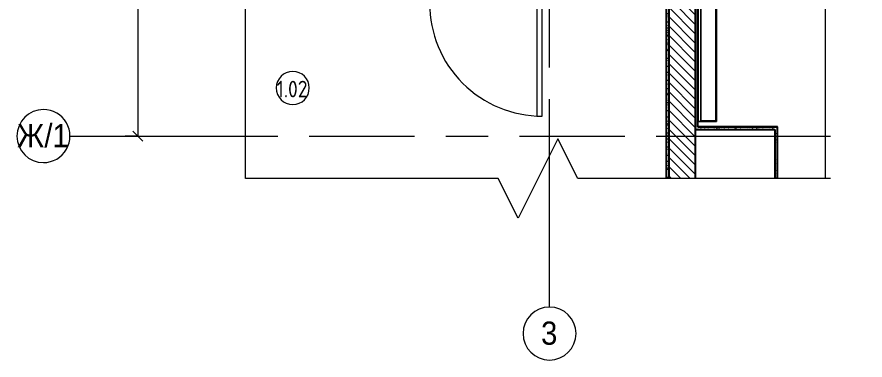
# Model space of a CAD drawing. Header units: millimetres. Extents: x 3991 to 282775, y -8553 to 29560.
# Drawn here: x 3991 to 10391, y 20460 to 23048 of the extents above; entities that cross this region are included whole.
import ezdxf

# ---------------------------------------------------------------- set-up
doc = ezdxf.new("R2010")
doc.units = ezdxf.units.MM
doc.linetypes.add('Осевая', pattern=[1587.5, 317.5, -238.125, 793.75, -238.125])
for name, color, linetype, lineweight in [('A-ANNO-DIMS', 7, 'Continuous', 9), ('A-ANNO-DIMS-50', 7, 'Continuous', 9), ('A-AREA-IDEN', 7, 'Continuous', 9), ('A-DETL-GENF', 7, 'Continuous', 9), ('A-DOOR', 7, 'Continuous', 9), ('A-DOOR-1', 7, 'Continuous', 15), ('A-DOOR-FRAM', 7, 'Continuous', 15), ('A-DOOR-FRAM-1', 7, 'Continuous', 9), ('I-FURN', 7, 'Continuous', 9), ('I-WALL', 7, 'Continuous', 9), ('Оси', 7, 'Continuous', 9), ('Оси-1', 7, 'Continuous', 20), ('Оси-2', 7, 'Осевая', 9)]:
    doc.layers.add(name, color=color, linetype=linetype, lineweight=lineweight)
doc.layers.add('A-WALL-1', color=7, linetype='Continuous', lineweight=25, true_color=0x3c3c3c)
doc.layers.add('A-WALL-FNSH-1', color=7, linetype='Continuous', lineweight=15, true_color=0x3c3c3c)
doc.styles.add('Arial', font='arial.ttf', dxfattribs={"width": 0.9, "height": 175})
doc.styles.add('GOST Common_2', font='GOST_Common.ttf', dxfattribs={"width": 0.9, "height": 125})
doc.styles.add('ISOCPEUR', font='isocpeur.ttf', dxfattribs={"width": 0.9, "height": 125})
doc.dimstyles.new('ISO-2_5_0_9К_БОЛЬШОЙ', dxfattribs={"dimscale": 304.8, "dimtxt": 124.497647, "dimasz": 0.246063, "dimexe": 0.19685, "dimexo": 0.492126, "dimgap": 0, "dimtad": 1, "dimdec": 0, "dimrnd": 10, "dimzin": 0, "dimdsep": 46, "dimtxsty": 'ISOCPEUR', "dimblk1": 'OBLIQUE', "dimblk2": 'OBLIQUE', "dimsah": 1, "dimcen": 0.09, "dimdle": 0.19685, "dimazin": 0, "dimtfac": 1, "dimtdec": 4, "dimtix": 1, "dimtmove": 0, "dimatfit": 3, "dimfxl": 1, "dimtvp": 1, "dimtolj": 1, "dimtzin": 0, "dimarcsym": 2})
pattern_1 = [(0, (0, 0), (60.96, 15.24), [5.029, -40.691, 5.029, -40.691, -243.84]), (0, (0, 0), (60.96, 15.24), [-91.44, 5.029, -86.411, 5.029, -40.691, -106.68]), (0, (0, 0), (60.96, 15.24), [-228.6, 5.029, -25.451, 5.029, -71.171]), (120, (22.86, 7.62), (-43.678227, 45.172909), [5.029, -40.691, 5.029, -40.691, -243.84]), (120, (22.86, 7.62), (-43.678227, 45.172909), [-91.44, 5.029, -86.411, 5.029, -40.691, -106.68]), (120, (22.86, 7.62), (-43.678227, 45.172909), [-228.6, 5.029, -25.451, 5.029, -71.171]), (240, (30.48, 38.1), (-17.281773, -60.412909), [5.029, -40.691, 5.029, -40.691, -243.84]), (240, (30.48, 38.1), (-17.281773, -60.412909), [-91.44, 5.029, -86.411, 5.029, -40.691, -106.68]), (240, (30.48, 38.1), (-17.281773, -60.412909), [-228.6, 5.029, -25.451, 5.029, -71.171])]

# ---------------------------------------------------------------- blocks, each defined once
blk = doc.blocks.new('110_Дверь_СКБ_1Ст_Внутренняя1 - Д-8т 950x2100h_СУ-31746493-Фрагмент 1_1')
at = {"layer": 'A-DOOR'}
h = blk.add_hatch(dxfattribs=at)
h.set_pattern_fill('FP_9', color=256, style=0, pattern_type=2)
h.set_pattern_definition([(135, (1826.41, 104.685), (-14.14214, -14.14214), []), (225, (1826.41, 104.685), (14.14214, -14.14214), [])])
h.paths.add_polyline_path([(487.5, 40), (462.5, 40), (462.5, -40), (487.5, -40)])
at = {"layer": 'A-DOOR-FRAM-1'}
h = blk.add_hatch(dxfattribs=at)
h.set_pattern_fill('FP_10', color=256, style=0, pattern_type=2)
h.set_pattern_definition([(45, (-296.384, 104.685), (-14.1421, 14.1421), []), (135, (-296.384, 104.685), (-14.1421, -14.1421), [])])
h.paths.add_polyline_path([(-437.5, 40), (-462.5, 40), (-462.5, -40), (-437.5, -40)])
at = {"layer": 'A-DOOR'}
blk.add_arc((-412.5, 40), 850, 360, 90, dxfattribs=at)
at = {"layer": 'A-DOOR-1'}
for p, q in [((-412.5, 890), (-412.5, 40)), ((-372.5, 890), (-412.5, 890)), ((-372.5, 40), (-372.5, 890)), ((-412.5, 40), (-372.5, 40))]:
    blk.add_line(p, q, dxfattribs=at)
at = {"layer": 'A-DOOR-FRAM'}
for p, q in [((-437.5, 40), (-462.5, 40)), ((-462.5, 40), (-462.5, -40)), ((-412.5, 40), (-437.5, 40)), ((-437.5, 40), (-437.5, -40)), ((-437.5, -40), (-437.5, 40)), ((-412.5, 0), (-412.5, 40)), ((-402.5, 0), (-412.5, 0)), ((-402.5, -40), (-402.5, 0)), ((437.5, 0), (427.5, 0)), ((427.5, 0), (427.5, -40)), ((437.5, 40), (437.5, 0)), ((462.5, 40), (437.5, 40)), ((462.5, -40), (462.5, 40)), ((487.5, 40), (462.5, 40)), ((462.5, 40), (462.5, -40)), ((487.5, -40), (487.5, 40)), ((-422.5, -40), (-492.5, -40)), ((-492.5, -40), (-492.5, -48)), ((-492.5, -48), (-422.5, -48)), ((-462.5, -40), (-437.5, -40)), ((-422.5, -39), (-437.5, -39)), ((-437.5, -39), (-437.5, -40)), ((-437.5, -40), (-402.5, -40)), ((-437.5, -40), (-422.5, -40)), ((-422.5, -40), (-422.5, -39)), ((-422.5, -48), (-422.5, -40)), ((427.5, -40), (462.5, -40)), ((462.5, -39), (447.5, -39)), ((447.5, -39), (447.5, -40)), ((447.5, -40), (462.5, -40)), ((517.5, -40), (447.5, -40)), ((447.5, -40), (447.5, -48)), ((447.5, -48), (517.5, -48)), ((462.5, -40), (462.5, -39)), ((462.5, -40), (487.5, -40)), ((517.5, -48), (517.5, -40))]:
    blk.add_line(p, q, dxfattribs=at)
blk = doc.blocks.new('Бизиборд лего 2 - бизиборд 1_21б-32005728-Фрагмент 1_1')
at = {"layer": 'I-FURN'}
for p, q in [((1000, 140), (-1000, 140)), ((-1000, 140), (-1000, 20)), ((-1000, 20), (-1000, 140)), ((-1000, 140), (1000, 140)), ((1000, 140), (-1000, 140)), ((-1000, 140), (-1000, 20)), ((-1000, 20), (-1000, 140)), ((-1000, 140), (1000, 140)), ((-995, 20), (-995, 135)), ((-995, 135), (995, 135)), ((995, 135), (-995, 135)), ((-995, 135), (-995, 20)), ((995, 135), (995, 20)), ((995, 20), (995, 135)), ((1000, 20), (1000, 140)), ((1000, 140), (1000, 20)), ((1000, 20), (1000, 140)), ((1000, 140), (1000, 20)), ((-1000, 20), (-995, 20)), ((-995, 20), (-1000, 20)), ((-1000, 20), (-995, 20)), ((-995, 20), (-1000, 20)), ((1000, 20), (-1000, 20)), ((-1000, 20), (-1000, 0)), ((-1000, 0), (-1000, 20)), ((-1000, 20), (995, 20)), ((-1000, 0), (1000, 0)), ((1000, 0), (-1000, 0)), ((-995, 20), (995, 20)), ((995, 20), (-995, 20)), ((995, 20), (1000, 20)), ((1000, 20), (995, 20)), ((995, 20), (1000, 20)), ((1000, 20), (995, 20)), ((995, 20), (1000, 20)), ((1000, 0), (1000, 20)), ((1000, 20), (1000, 0))]:
    blk.add_line(p, q, dxfattribs=at)
blk = doc.blocks.new('DET_L_Линия разрыва - М100-30581332-Фрагмент 1_1')
at = {"layer": 'A-DETL-GENF'}
for p, q in [((2700, -300), (3000, 300)), ((3000, 300), (3150, 0)), ((0, 0), (2550, 0)), ((2550, 0), (2700, -300)), ((3150, 0), (5700, 0))]:
    blk.add_line(p, q, dxfattribs=at)
blk = doc.blocks.new('DET_L_Линия разрыва - М100-30581225-Фрагмент 1_1')
at = {"layer": 'A-DETL-GENF'}
for p, q in [((2058, -300), (2358, 300)), ((2358, 300), (2508, 0)), ((0, 0), (1908, 0)), ((1908, 0), (2058, -300)), ((2508, 0), (4416.1, 0))]:
    blk.add_line(p, q, dxfattribs=at)
blk = doc.blocks.new('Ось сетки - D8-29747960-Фрагмент 1_1')
at = {"layer": 'Оси-1'}
for start, end in [(360, 180), (180, 360)]:
    blk.add_arc((0, 0), 4, start, end, dxfattribs=at)
blk = doc.blocks.new('DIMBLOCK1-Фрагмент 1_1')
at = {"layer": 'A-ANNO-DIMS-50', "lineweight": 20}
for p, q in [((4903.5, 27000), (4866, 27037.5)), ((4903.5, 27000), (4941, 26962.5)), ((4903.5, 22150), (4866, 22187.5)), ((4903.5, 22150), (4941, 22112.5))]:
    blk.add_line(p, q, dxfattribs=at)
at = {"layer": 'A-ANNO-DIMS-50'}
for p, q in [((4903.5, 27060), (4903.5, 22150)), ((4806.5, 27000), (4963.5, 27000)), ((4903.5, 27000), (4806.5, 27000)), ((4806.5, 22150), (4963.5, 22150)), ((4903.5, 22150), (4806.5, 22150))]:
    blk.add_line(p, q, dxfattribs=at)
at = {"layer": 'A-ANNO-DIMS-50', "color": 0, "insert": (4740.2, 24411), "char_height": 125, "width": 393.604, "attachment_point": 1, "rotation": 90, "line_spacing_factor": 1.149209, "style": 'ISOCPEUR'}
blk.add_mtext('4850', dxfattribs=at)
blk = doc.blocks.new('_Oblique')
at = {"color": 0, "linetype": 'ByBlock', "lineweight": -2}
blk.add_line((-0.5, -0.5), (0.5, 0.5), dxfattribs=at)
blk = doc.blocks.new('Марка_Помещения - Номер-25198446-Фрагмент 1_1')
at = {"layer": 'A-AREA-IDEN'}
for start, end in [(360, 180), (180, 360)]:
    blk.add_arc((0, 0), 2.5, start, end, dxfattribs=at)

msp = doc.modelspace()

# ---------------------------------------------------------------- hatches: boundary and pattern name
at = {"layer": 'I-WALL'}
h = msp.add_hatch(dxfattribs=at)
h.set_pattern_fill('FP_13', color=256, style=0, pattern_type=2)
h.set_pattern_definition(pattern_1)
h.paths.add_polyline_path([(9110, 22200), (9130, 22200), (9130, 24300), (9110, 24300), (9110, 23022.4)])
h = msp.add_hatch(dxfattribs=at)
h.set_pattern_fill('FP_13', color=256, style=0, pattern_type=2)
h.set_pattern_definition(pattern_1)
h.paths.add_polyline_path([(8890, 21829.5), (8910, 21829.5), (8910, 23130), (8890, 23130), (8890, 23022.4)])
h = msp.add_hatch(dxfattribs=at)
h.set_pattern_fill('FP_12', color=256, style=0, pattern_type=2)
h.set_pattern_definition([(135, (0, 0), (-35.35534, -35.35534), [])])
h.paths.add_polyline_path([(9110, 21829.5), (9110, 23150), (8910, 23150), (8910, 21829.5)])
h = msp.add_hatch(dxfattribs=at)
h.set_pattern_fill('FP_13', color=256, style=0, pattern_type=2)
h.set_pattern_definition(pattern_1)
h.paths.add_polyline_path([(9710, 22200), (9710, 22220), (9130, 22220), (9130, 22200)])
h = msp.add_hatch(dxfattribs=at)
h.set_pattern_fill('FP_13', color=256, style=0, pattern_type=2)
h.set_pattern_definition(pattern_1)
h.paths.add_polyline_path([(9710, 21829.5), (9730, 21829.5), (9730, 22220), (9710, 22220), (9710, 22200)])

# ---------------------------------------------------------------- linework, layer by layer
at = {"layer": 'A-WALL-1'}
for p, q in [((9130, 22220), (9130, 24300)), ((8890, 23130), (8890, 21829.5)), ((8910, 23150), (8910, 21829.5)), ((9110, 23150), (9110, 21829.5)), ((9130, 22220), (9730, 22220)), ((9730, 21829.5), (9730, 22220)), ((9110, 22200), (9710, 22200)), ((9710, 22200), (9710, 21829.5))]:
    msp.add_line(p, q, dxfattribs=at)
at = {"layer": 'A-WALL-FNSH-1'}
for p, q in [((9131, 22220), (9131, 24300)), ((8889, 23119), (8889, 21829.5)), ((9731, 22221), (9130, 22221)), ((9731, 21829.5), (9731, 22221))]:
    msp.add_line(p, q, dxfattribs=at)
at = {"layer": 'Оси'}
for p, q in [((4390.7, 22150), (5640.7, 22150)), ((8880.8, 22150), (10130.8, 22150)), ((8010, 20860.5), (8010, 22110.5))]:
    msp.add_line(p, q, dxfattribs=at)
at = {"layer": 'Оси-2'}
for p, q in [((8010, 22110.5), (8010, 26148.1)), ((5640.7, 22150), (8880.8, 22150))]:
    msp.add_line(p, q, dxfattribs=at)

# ---------------------------------------------------------------- block references
at = {"layer": 'A-AREA-IDEN', "xscale": 49.99999999999998, "yscale": 49.99999999999998, "zscale": 49.99999999999998}
msp.add_blockref('Марка_Помещения - Номер-25198446-Фрагмент 1_1', (6072, 22512.8), dxfattribs=at)
at = {"layer": 'A-DETL-GENF'}
for name, p, rotation in [('DET_L_Линия разрыва - М100-30581332-Фрагмент 1_1', (5714.7, 21829.5), 90.00000000000031), ('DET_L_Линия разрыва - М100-30581332-Фрагмент 1_1', (10090.8, 27529.5), 270.0000000000001), ('DET_L_Линия разрыва - М100-30581225-Фрагмент 1_1', (10130.8, 21829.5), 180)]:
    msp.add_blockref(name, p, dxfattribs=dict(at, rotation=rotation))
at = {"layer": 'A-DOOR', "rotation": 180}
msp.add_blockref('110_Дверь_СКБ_1Ст_Внутренняя1 - Д-8т 950x2100h_СУ-31746493-Фрагмент 1_1', (7542.5, 23190), dxfattribs=at)
at = {"layer": 'I-FURN', "rotation": 270.0000000000001}
msp.add_blockref('Бизиборд лего 2 - бизиборд 1_21б-32005728-Фрагмент 1_1', (9131, 23259.5), dxfattribs=at)
at = {"layer": 'Оси-1', "xscale": 49.99999999999998, "yscale": 49.99999999999998, "zscale": 49.99999999999998, "rotation": 269.9999999999995}
msp.add_blockref('Ось сетки - D8-29747960-Фрагмент 1_1', (4190.7, 22150), dxfattribs=at)
at = {"layer": 'Оси-1', "xscale": 49.99999999999998, "yscale": 49.99999999999998, "zscale": 49.99999999999998}
msp.add_blockref('Ось сетки - D8-29747960-Фрагмент 1_1', (8010, 20660.5), dxfattribs=at)

# ---------------------------------------------------------------- texts
at = {"layer": 'A-AREA-IDEN', "insert": (5951, 22567.1), "char_height": 125, "width": 303.038, "attachment_point": 1, "style": 'GOST Common_2'}
msp.add_mtext('1.02', dxfattribs=at)
at = {"layer": 'Оси', "char_height": 175, "attachment_point": 1, "style": 'Arial'}
for s, insert, width in [('\\fArial|b0|i0|c204|p34|;\\W.9;Ж', (3992.4, 22240.5), 248.924), ('/1', (4197.7, 22240.5), 227.278), ('\\fArial|b0|i0|c204|p34|;\\W.9;3', (7946.2, 20750.8), 151.519)]:
    msp.add_mtext(s, dxfattribs=dict(at, insert=insert, width=width))

# ---------------------------------------------------------------- dimensions: what is measured, and where the dimension line sits
at = {"layer": 'A-ANNO-DIMS'}
dim = msp.add_linear_dim(base=(4903.5, 22150), p1=(4956.5, 27000), p2=(4956.5, 22150), angle=90, dimstyle='ISO-2_5_0_9К_БОЛЬШОЙ', override={"dimpost": '<>', "dimfxl": 4849.999753}, dxfattribs=at)
dim.commit()
dim.dimension.update_dxf_attribs({"geometry": 'DIMBLOCK1-Фрагмент 1_1', "text_midpoint": (4841, 24575)})

doc.saveas('drawing.dxf')
